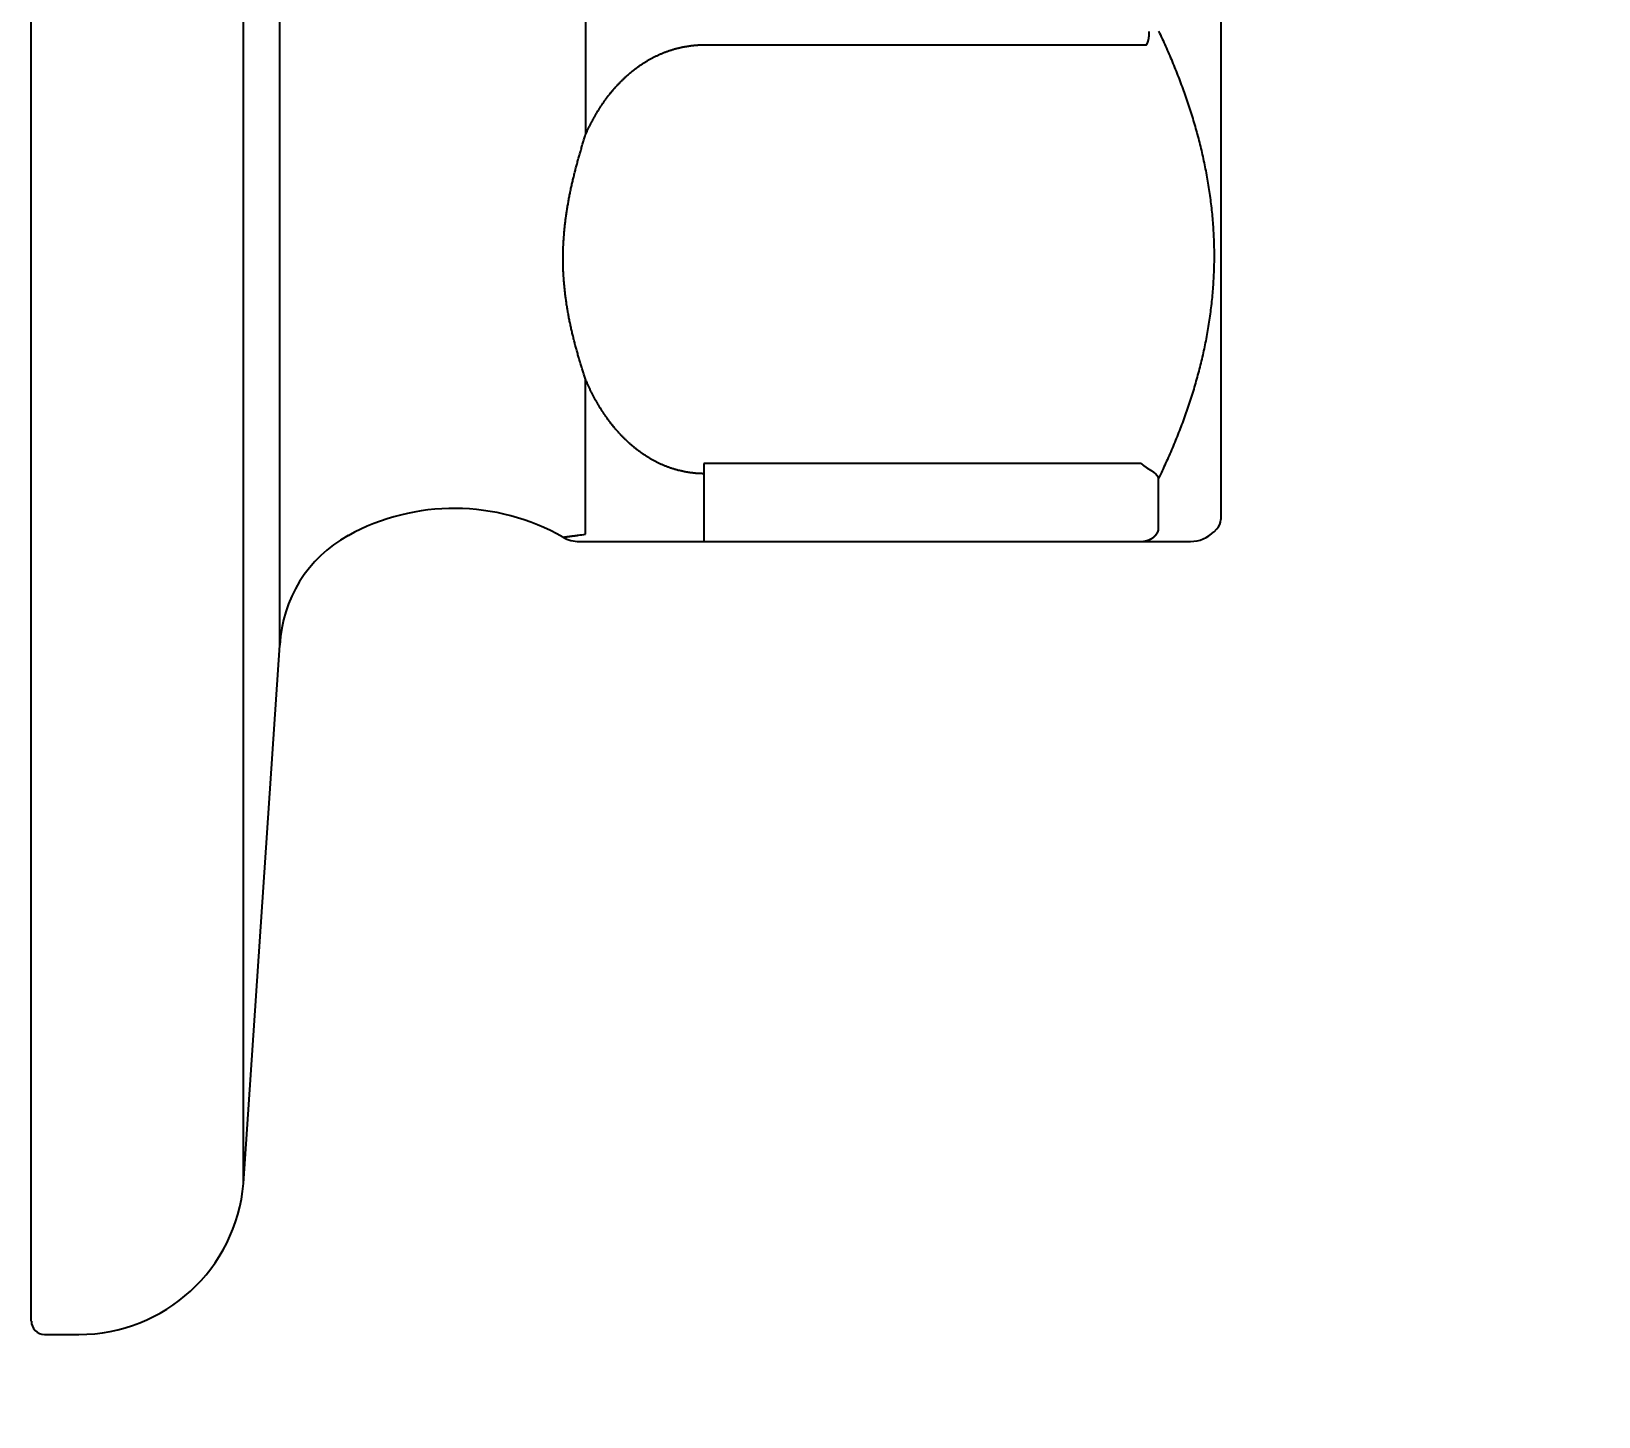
# Model space of a CAD drawing. Header units: millimetres. Extents: x 0 to 3800, y -67 to 2530.
# Drawn here: x 2346.07 to 2370.41, y 1540.62 to 1562.14 of the extents above; entities that cross this region are included whole.
import ezdxf

# ---------------------------------------------------------------- set-up
doc = ezdxf.new("R2010")
doc.units = ezdxf.units.MM
doc.layers.add('내부선 및 부속', color=4, linetype='Continuous')
doc.layers.add('치수선', color=7, linetype='Continuous')
doc.styles.add('____', font='')
doc.styles.get('____').set_extended_font_data('굴림')
doc.dimstyles.new('MSADIM', dxfattribs={"dimtxt": 33, "dimasz": 17, "dimexe": 10, "dimexo": 7.5, "dimgap": 10, "dimtad": 0, "dimtih": 1, "dimtoh": 1, "dimdec": 0, "dimzin": 1, "dimdsep": 46, "dimtxsty": '____', "dimcen": 11.25, "dimadec": 0, "dimazin": 0, "dimtfac": 1, "dimtdec": 0, "dimtix": 1, "dimtmove": 0, "dimatfit": 3, "dimfxl": 1, "dimtolj": 1, "dimtzin": 1, "dimarcsym": 0})

# ---------------------------------------------------------------- blocks, each defined once
blk = doc.blocks.new('*D49')
at = {"layer": '치수선', "color": 0, "linetype": 'Continuous', "lineweight": -2, "transparency": 16777216}
for p, q in [((2462.455, 1587.439), (2462.455, 1407.939)), ((2322.455, 1510.342), (2322.455, 1407.939)), ((2339.455, 1417.939), (2356.523, 1417.939)), ((2445.455, 1417.939), (2428.387, 1417.939))]:
    blk.add_line(p, q, dxfattribs=at)
at = {"layer": '치수선', "color": 0, "linetype": 'Continuous', "transparency": 16777216}
for points in [[(2339.455, 1420.773), (2339.455, 1415.106), (2322.455, 1417.939)], [(2445.455, 1420.773), (2445.455, 1415.106), (2462.455, 1417.939)]]:
    blk.add_solid(points, dxfattribs=at)
at = {"layer": '치수선', "color": 0, "linetype": 'Continuous', "transparency": 16777216, "insert": (2392.455, 1417.939), "char_height": 25, "attachment_point": 5, "style": '____'}
blk.add_mtext('\\A1;140', dxfattribs=at)
blk = doc.blocks.new('*D52')
at = {"layer": '치수선', "color": 0, "linetype": 'Continuous', "lineweight": -2, "transparency": 16777216}
for p, q in [((2932.455, 1675.439), (2932.455, 1337.939)), ((2232.455, 1355.314), (2232.455, 1337.939)), ((2249.455, 1347.939), (2545.324, 1347.939)), ((2915.455, 1347.939), (2619.585, 1347.939))]:
    blk.add_line(p, q, dxfattribs=at)
at = {"layer": '치수선', "color": 0, "linetype": 'Continuous', "transparency": 16777216}
for points in [[(2249.455, 1350.773), (2249.455, 1345.106), (2232.455, 1347.939)], [(2915.455, 1350.773), (2915.455, 1345.106), (2932.455, 1347.939)]]:
    blk.add_solid(points, dxfattribs=at)
at = {"layer": '치수선', "color": 0, "linetype": 'Continuous', "transparency": 16777216, "insert": (2582.455, 1347.939), "char_height": 25, "attachment_point": 5, "style": '____'}
blk.add_mtext('\\A1;700', dxfattribs=at)

msp = doc.modelspace()

# ---------------------------------------------------------------- linework, layer by layer
at = {"layer": '내부선 및 부속', "linetype": 'Continuous'}
for p, q in [((2346.065, 1542.102), (2346.065, 1583.776)), ((2346.065, 1542.362), (2346.065, 1583.715)), ((2349.361, 1544.239), (2349.361, 1581.639)), ((2349.924, 1552.604), (2349.924, 1573.274)), ((2349.924, 1552.604), (2349.924, 1573.274)), ((2364.543, 1571.323), (2364.543, 1554.555)), ((2354.674, 1565.344), (2354.674, 1560.534)), ((2356.512, 1561.929), (2363.388, 1561.929)), ((2354.674, 1554.328), (2354.674, 1556.733)), ((2363.304, 1555.425), (2356.512, 1555.425)), ((2356.512, 1555.425), (2356.512, 1554.214)), ((2363.577, 1554.399), (2363.577, 1555.196)), ((2364.437, 1554.364), (2364.483, 1554.41)), ((2354.578, 1554.214), (2364.074, 1554.214)), ((2349.361, 1544.239), (2349.924, 1552.604)), ((2346.271, 1541.895), (2346.804, 1541.895))]:
    msp.add_line(p, q, dxfattribs=at)
at = {"layer": '내부선 및 부속', "linetype": 'Continuous', "flags": 128}
for points in [[(2363.388, 1561.929), (2363.389, 1561.93), (2363.39, 1561.932), (2363.39, 1561.933), (2363.391, 1561.934), (2363.392, 1561.935), (2363.392, 1561.936), (2363.393, 1561.937), (2363.393, 1561.939), (2363.394, 1561.94), (2363.395, 1561.941), (2363.395, 1561.942), (2363.396, 1561.943), (2363.397, 1561.945), (2363.397, 1561.946), (2363.398, 1561.947), (2363.398, 1561.948), (2363.399, 1561.949), (2363.399, 1561.951), (2363.4, 1561.952), (2363.401, 1561.953), (2363.401, 1561.954), (2363.402, 1561.956), (2363.402, 1561.957), (2363.403, 1561.958), (2363.403, 1561.959), (2363.404, 1561.96), (2363.404, 1561.962), (2363.405, 1561.963), (2363.405, 1561.964), (2363.406, 1561.965), (2363.406, 1561.967), (2363.407, 1561.968), (2363.407, 1561.969), (2363.408, 1561.971), (2363.408, 1561.972), (2363.408, 1561.973), (2363.409, 1561.974), (2363.409, 1561.976), (2363.41, 1561.977), (2363.41, 1561.978), (2363.411, 1561.979), (2363.411, 1561.981), (2363.412, 1561.982), (2363.412, 1561.983), (2363.412, 1561.985), (2363.413, 1561.986), (2363.413, 1561.987), (2363.414, 1561.988), (2363.414, 1561.99), (2363.414, 1561.991), (2363.415, 1561.992), (2363.415, 1561.994), (2363.415, 1561.995), (2363.416, 1561.996), (2363.416, 1561.997), (2363.416, 1561.999), (2363.417, 1562), (2363.417, 1562.001), (2363.417, 1562.003), (2363.418, 1562.004), (2363.418, 1562.005), (2363.418, 1562.007), (2363.419, 1562.008), (2363.419, 1562.009), (2363.419, 1562.01), (2363.42, 1562.012), (2363.42, 1562.013), (2363.42, 1562.014), (2363.421, 1562.016), (2363.421, 1562.017), (2363.421, 1562.018), (2363.421, 1562.02), (2363.422, 1562.021), (2363.422, 1562.022), (2363.422, 1562.024), (2363.423, 1562.025), (2363.423, 1562.026), (2363.423, 1562.028), (2363.423, 1562.029), (2363.424, 1562.03), (2363.424, 1562.032), (2363.424, 1562.033), (2363.424, 1562.034), (2363.424, 1562.036), (2363.425, 1562.037), (2363.425, 1562.038), (2363.425, 1562.04), (2363.425, 1562.041), (2363.426, 1562.042), (2363.426, 1562.044), (2363.426, 1562.045), (2363.426, 1562.046), (2363.426, 1562.048), (2363.427, 1562.049), (2363.427, 1562.05), (2363.427, 1562.052), (2363.427, 1562.053), (2363.427, 1562.054), (2363.427, 1562.056), (2363.428, 1562.057), (2363.428, 1562.057), (2363.428, 1562.058), (2363.428, 1562.06), (2363.428, 1562.061), (2363.428, 1562.062), (2363.428, 1562.064), (2363.428, 1562.065), (2363.429, 1562.066), (2363.429, 1562.068), (2363.429, 1562.069), (2363.429, 1562.07), (2363.429, 1562.072), (2363.429, 1562.073), (2363.429, 1562.074), (2363.43, 1562.076), (2363.43, 1562.077), (2363.43, 1562.078), (2363.43, 1562.08), (2363.43, 1562.081), (2363.43, 1562.082), (2363.43, 1562.084), (2363.43, 1562.085), (2363.43, 1562.086), (2363.43, 1562.088), (2363.431, 1562.089), (2363.431, 1562.09), (2363.431, 1562.092), (2363.431, 1562.093), (2363.431, 1562.095), (2363.431, 1562.096), (2363.431, 1562.097), (2363.431, 1562.099), (2363.431, 1562.1), (2363.431, 1562.101), (2363.431, 1562.103), (2363.431, 1562.104), (2363.431, 1562.105), (2363.431, 1562.107), (2363.431, 1562.108), (2363.432, 1562.109), (2363.432, 1562.111), (2363.432, 1562.112), (2363.432, 1562.113), (2363.432, 1562.115), (2363.432, 1562.116), (2363.432, 1562.117), (2363.432, 1562.119), (2363.432, 1562.12), (2363.432, 1562.121), (2363.432, 1562.123), (2363.432, 1562.124), (2363.432, 1562.126), (2363.432, 1562.127), (2363.432, 1562.128), (2363.432, 1562.13), (2363.432, 1562.131), (2363.432, 1562.132), (2363.432, 1562.134), (2363.432, 1562.135), (2363.432, 1562.136), (2363.432, 1562.136)], [(2363.577, 1562.142), (2363.591, 1562.112), (2363.605, 1562.083), (2363.618, 1562.054), (2363.632, 1562.025), (2363.645, 1561.995), (2363.658, 1561.966), (2363.672, 1561.936), (2363.685, 1561.907), (2363.698, 1561.877), (2363.711, 1561.848), (2363.724, 1561.818), (2363.737, 1561.788), (2363.749, 1561.759), (2363.762, 1561.729), (2363.775, 1561.699), (2363.787, 1561.669), (2363.799, 1561.639), (2363.812, 1561.609), (2363.824, 1561.579), (2363.836, 1561.549), (2363.848, 1561.519), (2363.86, 1561.489), (2363.872, 1561.459), (2363.883, 1561.429), (2363.895, 1561.399), (2363.907, 1561.369), (2363.918, 1561.338), (2363.929, 1561.308), (2363.941, 1561.278), (2363.952, 1561.247), (2363.963, 1561.217), (2363.974, 1561.187), (2363.984, 1561.156), (2363.995, 1561.126), (2364.006, 1561.095), (2364.016, 1561.064), (2364.027, 1561.034), (2364.037, 1561.003), (2364.047, 1560.972), (2364.057, 1560.942), (2364.067, 1560.911), (2364.077, 1560.88), (2364.087, 1560.849), (2364.096, 1560.818), (2364.106, 1560.787), (2364.115, 1560.756), (2364.124, 1560.725), (2364.133, 1560.694), (2364.142, 1560.663), (2364.151, 1560.632), (2364.16, 1560.601), (2364.169, 1560.57), (2364.177, 1560.539), (2364.186, 1560.507), (2364.194, 1560.476), (2364.202, 1560.445), (2364.21, 1560.413), (2364.218, 1560.382), (2364.226, 1560.35), (2364.233, 1560.319), (2364.241, 1560.287), (2364.248, 1560.256), (2364.255, 1560.224), (2364.263, 1560.193), (2364.27, 1560.161), (2364.276, 1560.129), (2364.283, 1560.098), (2364.29, 1560.066), (2364.296, 1560.034), (2364.302, 1560.003), (2364.309, 1559.971), (2364.315, 1559.939), (2364.321, 1559.907), (2364.326, 1559.875), (2364.332, 1559.843), (2364.337, 1559.811), (2364.343, 1559.779), (2364.348, 1559.747), (2364.353, 1559.715), (2364.358, 1559.683), (2364.363, 1559.651), (2364.367, 1559.619), (2364.372, 1559.587), (2364.376, 1559.555), (2364.38, 1559.523), (2364.384, 1559.491), (2364.388, 1559.459), (2364.392, 1559.427), (2364.396, 1559.394), (2364.399, 1559.362), (2364.403, 1559.33), (2364.406, 1559.298), (2364.409, 1559.266), (2364.412, 1559.233), (2364.414, 1559.201), (2364.417, 1559.169), (2364.419, 1559.137), (2364.422, 1559.104), (2364.424, 1559.072), (2364.426, 1559.04), (2364.426, 1559.04), (2364.428, 1559.007), (2364.429, 1558.975), (2364.431, 1558.943), (2364.432, 1558.91), (2364.433, 1558.878), (2364.434, 1558.846), (2364.435, 1558.813), (2364.436, 1558.781), (2364.437, 1558.749), (2364.437, 1558.716), (2364.437, 1558.684), (2364.437, 1558.652), (2364.437, 1558.619), (2364.437, 1558.587), (2364.437, 1558.555), (2364.436, 1558.522), (2364.435, 1558.49), (2364.434, 1558.458), (2364.433, 1558.425), (2364.432, 1558.393), (2364.431, 1558.361), (2364.429, 1558.328), (2364.428, 1558.296), (2364.426, 1558.264), (2364.424, 1558.231), (2364.422, 1558.199), (2364.419, 1558.167), (2364.417, 1558.134), (2364.414, 1558.102), (2364.412, 1558.07), (2364.409, 1558.038), (2364.406, 1558.005), (2364.402, 1557.973), (2364.399, 1557.941), (2364.396, 1557.909), (2364.392, 1557.877), (2364.388, 1557.844), (2364.384, 1557.812), (2364.38, 1557.78), (2364.376, 1557.748), (2364.371, 1557.716), (2364.367, 1557.684), (2364.362, 1557.652), (2364.357, 1557.62), (2364.352, 1557.588), (2364.347, 1557.556), (2364.342, 1557.524), (2364.337, 1557.492), (2364.331, 1557.46), (2364.325, 1557.428), (2364.32, 1557.396), (2364.314, 1557.364), (2364.308, 1557.333), (2364.301, 1557.301), (2364.295, 1557.269), (2364.288, 1557.237), (2364.282, 1557.206), (2364.275, 1557.174), (2364.268, 1557.142), (2364.261, 1557.111), (2364.254, 1557.079), (2364.246, 1557.048), (2364.239, 1557.016), (2364.231, 1556.985), (2364.224, 1556.953), (2364.216, 1556.922), (2364.208, 1556.89), (2364.2, 1556.859), (2364.191, 1556.828), (2364.183, 1556.796), (2364.174, 1556.765), (2364.166, 1556.734), (2364.157, 1556.703), (2364.148, 1556.672), (2364.139, 1556.641), (2364.13, 1556.61), (2364.121, 1556.579), (2364.111, 1556.548), (2364.102, 1556.517), (2364.092, 1556.486), (2364.082, 1556.455), (2364.072, 1556.424), (2364.062, 1556.393), (2364.052, 1556.363), (2364.042, 1556.332), (2364.032, 1556.301), (2364.021, 1556.271), (2364.011, 1556.24), (2364, 1556.21), (2363.989, 1556.179), (2363.978, 1556.149), (2363.967, 1556.118), (2363.956, 1556.088), (2363.945, 1556.058), (2363.934, 1556.027), (2363.922, 1555.997), (2363.911, 1555.967), (2363.899, 1555.937), (2363.887, 1555.906), (2363.875, 1555.876), (2363.875, 1555.876), (2363.864, 1555.846), (2363.851, 1555.816), (2363.839, 1555.786), (2363.827, 1555.756), (2363.815, 1555.726), (2363.802, 1555.697), (2363.79, 1555.667), (2363.777, 1555.637), (2363.764, 1555.607), (2363.752, 1555.578), (2363.739, 1555.548), (2363.726, 1555.518), (2363.713, 1555.489), (2363.699, 1555.459), (2363.686, 1555.43), (2363.673, 1555.4), (2363.659, 1555.371), (2363.646, 1555.342), (2363.632, 1555.312), (2363.619, 1555.283), (2363.605, 1555.254), (2363.591, 1555.225), (2363.577, 1555.195), (2363.577, 1555.195)], [(2354.674, 1560.534), (2354.679, 1560.544), (2354.683, 1560.554), (2354.688, 1560.564), (2354.692, 1560.574), (2354.697, 1560.584), (2354.702, 1560.594), (2354.706, 1560.604), (2354.711, 1560.613), (2354.716, 1560.623), (2354.72, 1560.633), (2354.725, 1560.643), (2354.73, 1560.653), (2354.735, 1560.663), (2354.74, 1560.672), (2354.745, 1560.682), (2354.75, 1560.692), (2354.754, 1560.702), (2354.759, 1560.711), (2354.765, 1560.721), (2354.77, 1560.731), (2354.775, 1560.74), (2354.78, 1560.75), (2354.785, 1560.76), (2354.79, 1560.769), (2354.796, 1560.779), (2354.801, 1560.788), (2354.806, 1560.798), (2354.811, 1560.808), (2354.817, 1560.817), (2354.822, 1560.827), (2354.828, 1560.836), (2354.833, 1560.846), (2354.839, 1560.855), (2354.844, 1560.864), (2354.85, 1560.874), (2354.856, 1560.883), (2354.861, 1560.892), (2354.867, 1560.902), (2354.873, 1560.911), (2354.879, 1560.92), (2354.884, 1560.93), (2354.89, 1560.939), (2354.896, 1560.948), (2354.902, 1560.957), (2354.908, 1560.967), (2354.914, 1560.976), (2354.92, 1560.985), (2354.926, 1560.994), (2354.932, 1561.003), (2354.938, 1561.012), (2354.945, 1561.021), (2354.951, 1561.03), (2354.957, 1561.039), (2354.963, 1561.048), (2354.97, 1561.057), (2354.976, 1561.066), (2354.982, 1561.075), (2354.989, 1561.084), (2354.995, 1561.092), (2355.002, 1561.101), (2355.008, 1561.11), (2355.015, 1561.119), (2355.022, 1561.127), (2355.028, 1561.136), (2355.035, 1561.145), (2355.042, 1561.153), (2355.049, 1561.162), (2355.055, 1561.171), (2355.062, 1561.179), (2355.069, 1561.188), (2355.076, 1561.196), (2355.083, 1561.205), (2355.09, 1561.213), (2355.097, 1561.221), (2355.104, 1561.23), (2355.111, 1561.238), (2355.118, 1561.246), (2355.126, 1561.255), (2355.133, 1561.263), (2355.14, 1561.271), (2355.147, 1561.279), (2355.155, 1561.287), (2355.162, 1561.295), (2355.17, 1561.303), (2355.177, 1561.311), (2355.185, 1561.319), (2355.192, 1561.327), (2355.2, 1561.335), (2355.207, 1561.343), (2355.215, 1561.351), (2355.223, 1561.359), (2355.23, 1561.366), (2355.238, 1561.374), (2355.246, 1561.382), (2355.254, 1561.389), (2355.262, 1561.397), (2355.269, 1561.405), (2355.277, 1561.412), (2355.285, 1561.42), (2355.293, 1561.427), (2355.293, 1561.427), (2355.302, 1561.435), (2355.31, 1561.442), (2355.318, 1561.449), (2355.326, 1561.457), (2355.334, 1561.464), (2355.342, 1561.471), (2355.351, 1561.478), (2355.359, 1561.485), (2355.367, 1561.492), (2355.376, 1561.499), (2355.384, 1561.506), (2355.393, 1561.513), (2355.401, 1561.52), (2355.41, 1561.527), (2355.418, 1561.534), (2355.427, 1561.541), (2355.436, 1561.547), (2355.444, 1561.554), (2355.453, 1561.561), (2355.462, 1561.567), (2355.471, 1561.574), (2355.479, 1561.58), (2355.488, 1561.587), (2355.497, 1561.593), (2355.506, 1561.599), (2355.515, 1561.606), (2355.524, 1561.612), (2355.533, 1561.618), (2355.542, 1561.624), (2355.551, 1561.63), (2355.561, 1561.636), (2355.57, 1561.642), (2355.579, 1561.648), (2355.588, 1561.654), (2355.598, 1561.66), (2355.607, 1561.666), (2355.616, 1561.672), (2355.626, 1561.677), (2355.635, 1561.683), (2355.644, 1561.689), (2355.654, 1561.694), (2355.663, 1561.699), (2355.673, 1561.705), (2355.683, 1561.71), (2355.692, 1561.715), (2355.702, 1561.721), (2355.712, 1561.726), (2355.721, 1561.731), (2355.731, 1561.736), (2355.741, 1561.741), (2355.751, 1561.746), (2355.76, 1561.751), (2355.77, 1561.756), (2355.78, 1561.76), (2355.79, 1561.765), (2355.8, 1561.77), (2355.81, 1561.774), (2355.82, 1561.779), (2355.83, 1561.783), (2355.84, 1561.788), (2355.85, 1561.792), (2355.86, 1561.796), (2355.87, 1561.801), (2355.881, 1561.805), (2355.891, 1561.809), (2355.901, 1561.813), (2355.911, 1561.817), (2355.922, 1561.821), (2355.932, 1561.824), (2355.942, 1561.828), (2355.953, 1561.832), (2355.963, 1561.835), (2355.973, 1561.839), (2355.984, 1561.843), (2355.994, 1561.846), (2356.005, 1561.849), (2356.015, 1561.853), (2356.026, 1561.856), (2356.036, 1561.859), (2356.047, 1561.862), (2356.058, 1561.865), (2356.068, 1561.868), (2356.079, 1561.871), (2356.089, 1561.874), (2356.1, 1561.877), (2356.111, 1561.879), (2356.121, 1561.882), (2356.132, 1561.884), (2356.143, 1561.887), (2356.154, 1561.889), (2356.164, 1561.892), (2356.175, 1561.894), (2356.186, 1561.896), (2356.197, 1561.898), (2356.208, 1561.9), (2356.218, 1561.902), (2356.229, 1561.904), (2356.24, 1561.906), (2356.251, 1561.908), (2356.262, 1561.91), (2356.262, 1561.91), (2356.273, 1561.911), (2356.283, 1561.913), (2356.294, 1561.914), (2356.305, 1561.916), (2356.316, 1561.917), (2356.327, 1561.918), (2356.338, 1561.92), (2356.349, 1561.921), (2356.36, 1561.922), (2356.371, 1561.923), (2356.382, 1561.924), (2356.393, 1561.925), (2356.403, 1561.925), (2356.414, 1561.926), (2356.425, 1561.927), (2356.436, 1561.927), (2356.447, 1561.928), (2356.458, 1561.928), (2356.469, 1561.929), (2356.48, 1561.929), (2356.491, 1561.929), (2356.502, 1561.929), (2356.513, 1561.929), (2356.513, 1561.929)], [(2354.674, 1556.733), (2354.669, 1556.749), (2354.664, 1556.766), (2354.658, 1556.782), (2354.653, 1556.799), (2354.648, 1556.815), (2354.642, 1556.832), (2354.637, 1556.848), (2354.632, 1556.865), (2354.626, 1556.882), (2354.621, 1556.898), (2354.616, 1556.915), (2354.611, 1556.931), (2354.606, 1556.948), (2354.601, 1556.965), (2354.596, 1556.981), (2354.591, 1556.998), (2354.586, 1557.015), (2354.581, 1557.031), (2354.576, 1557.048), (2354.571, 1557.065), (2354.566, 1557.081), (2354.561, 1557.098), (2354.556, 1557.115), (2354.552, 1557.132), (2354.547, 1557.148), (2354.542, 1557.165), (2354.538, 1557.182), (2354.533, 1557.199), (2354.528, 1557.215), (2354.524, 1557.232), (2354.519, 1557.249), (2354.515, 1557.266), (2354.51, 1557.283), (2354.506, 1557.299), (2354.502, 1557.316), (2354.497, 1557.333), (2354.493, 1557.35), (2354.489, 1557.367), (2354.485, 1557.384), (2354.48, 1557.401), (2354.476, 1557.418), (2354.472, 1557.435), (2354.468, 1557.451), (2354.464, 1557.468), (2354.46, 1557.485), (2354.457, 1557.502), (2354.453, 1557.519), (2354.449, 1557.536), (2354.445, 1557.553), (2354.442, 1557.57), (2354.438, 1557.587), (2354.434, 1557.604), (2354.431, 1557.621), (2354.427, 1557.638), (2354.424, 1557.655), (2354.42, 1557.673), (2354.417, 1557.69), (2354.414, 1557.707), (2354.411, 1557.724), (2354.408, 1557.741), (2354.404, 1557.758), (2354.401, 1557.775), (2354.398, 1557.792), (2354.395, 1557.81), (2354.392, 1557.827), (2354.39, 1557.844), (2354.387, 1557.861), (2354.384, 1557.878), (2354.381, 1557.896), (2354.379, 1557.913), (2354.376, 1557.93), (2354.374, 1557.947), (2354.371, 1557.965), (2354.369, 1557.982), (2354.367, 1557.999), (2354.364, 1558.016), (2354.362, 1558.034), (2354.36, 1558.051), (2354.358, 1558.068), (2354.356, 1558.086), (2354.354, 1558.103), (2354.352, 1558.12), (2354.35, 1558.137), (2354.348, 1558.155), (2354.347, 1558.172), (2354.345, 1558.189), (2354.344, 1558.207), (2354.342, 1558.224), (2354.341, 1558.242), (2354.339, 1558.259), (2354.338, 1558.276), (2354.337, 1558.294), (2354.335, 1558.311), (2354.334, 1558.328), (2354.333, 1558.346), (2354.332, 1558.363), (2354.331, 1558.38), (2354.33, 1558.398), (2354.329, 1558.415), (2354.329, 1558.433), (2354.329, 1558.433), (2354.328, 1558.45), (2354.327, 1558.467), (2354.327, 1558.485), (2354.326, 1558.502), (2354.326, 1558.52), (2354.326, 1558.537), (2354.325, 1558.554), (2354.325, 1558.572), (2354.325, 1558.589), (2354.325, 1558.607), (2354.325, 1558.624), (2354.325, 1558.641), (2354.325, 1558.659), (2354.326, 1558.676), (2354.326, 1558.694), (2354.326, 1558.711), (2354.327, 1558.728), (2354.327, 1558.746), (2354.328, 1558.763), (2354.328, 1558.781), (2354.329, 1558.798), (2354.33, 1558.815), (2354.331, 1558.833), (2354.332, 1558.85), (2354.333, 1558.868), (2354.334, 1558.885), (2354.335, 1558.902), (2354.336, 1558.92), (2354.337, 1558.937), (2354.338, 1558.954), (2354.34, 1558.972), (2354.341, 1558.989), (2354.343, 1559.006), (2354.344, 1559.024), (2354.346, 1559.041), (2354.347, 1559.058), (2354.349, 1559.076), (2354.351, 1559.093), (2354.353, 1559.11), (2354.355, 1559.128), (2354.357, 1559.145), (2354.359, 1559.162), (2354.361, 1559.18), (2354.363, 1559.197), (2354.365, 1559.214), (2354.367, 1559.231), (2354.37, 1559.249), (2354.372, 1559.266), (2354.374, 1559.283), (2354.377, 1559.3), (2354.379, 1559.318), (2354.382, 1559.335), (2354.385, 1559.352), (2354.387, 1559.369), (2354.39, 1559.387), (2354.393, 1559.404), (2354.396, 1559.421), (2354.399, 1559.438), (2354.402, 1559.455), (2354.405, 1559.472), (2354.408, 1559.49), (2354.411, 1559.507), (2354.414, 1559.524), (2354.417, 1559.541), (2354.42, 1559.558), (2354.424, 1559.575), (2354.427, 1559.592), (2354.43, 1559.609), (2354.434, 1559.626), (2354.437, 1559.643), (2354.441, 1559.661), (2354.444, 1559.678), (2354.448, 1559.695), (2354.452, 1559.712), (2354.455, 1559.729), (2354.459, 1559.746), (2354.463, 1559.763), (2354.467, 1559.78), (2354.471, 1559.797), (2354.475, 1559.813), (2354.478, 1559.83), (2354.482, 1559.847), (2354.487, 1559.864), (2354.491, 1559.881), (2354.495, 1559.898), (2354.499, 1559.915), (2354.503, 1559.932), (2354.507, 1559.949), (2354.512, 1559.966), (2354.516, 1559.982), (2354.52, 1559.999), (2354.525, 1560.016), (2354.529, 1560.033), (2354.533, 1560.05), (2354.538, 1560.067), (2354.542, 1560.083), (2354.547, 1560.1), (2354.551, 1560.117), (2354.556, 1560.134), (2354.561, 1560.15), (2354.561, 1560.15), (2354.565, 1560.167), (2354.57, 1560.184), (2354.575, 1560.201), (2354.579, 1560.217), (2354.584, 1560.234), (2354.589, 1560.251), (2354.594, 1560.268), (2354.599, 1560.284), (2354.604, 1560.301), (2354.609, 1560.318), (2354.613, 1560.334), (2354.618, 1560.351), (2354.623, 1560.368), (2354.628, 1560.384), (2354.633, 1560.401), (2354.638, 1560.418), (2354.644, 1560.434), (2354.649, 1560.451), (2354.654, 1560.468), (2354.659, 1560.484), (2354.664, 1560.501), (2354.669, 1560.517), (2354.674, 1560.534), (2354.674, 1560.534)], [(2356.513, 1555.267), (2356.502, 1555.267), (2356.491, 1555.267), (2356.479, 1555.268), (2356.468, 1555.268), (2356.457, 1555.268), (2356.446, 1555.269), (2356.435, 1555.269), (2356.424, 1555.27), (2356.412, 1555.271), (2356.401, 1555.271), (2356.39, 1555.272), (2356.379, 1555.273), (2356.368, 1555.274), (2356.357, 1555.275), (2356.346, 1555.276), (2356.335, 1555.278), (2356.323, 1555.279), (2356.312, 1555.28), (2356.301, 1555.282), (2356.29, 1555.284), (2356.279, 1555.285), (2356.268, 1555.287), (2356.257, 1555.289), (2356.246, 1555.291), (2356.235, 1555.293), (2356.224, 1555.295), (2356.213, 1555.297), (2356.202, 1555.299), (2356.191, 1555.301), (2356.18, 1555.304), (2356.169, 1555.306), (2356.158, 1555.309), (2356.147, 1555.311), (2356.136, 1555.314), (2356.125, 1555.316), (2356.114, 1555.319), (2356.103, 1555.322), (2356.092, 1555.325), (2356.082, 1555.328), (2356.071, 1555.331), (2356.06, 1555.334), (2356.049, 1555.338), (2356.039, 1555.341), (2356.028, 1555.344), (2356.017, 1555.348), (2356.006, 1555.351), (2355.996, 1555.355), (2355.985, 1555.358), (2355.975, 1555.362), (2355.964, 1555.366), (2355.954, 1555.37), (2355.943, 1555.374), (2355.933, 1555.378), (2355.922, 1555.382), (2355.912, 1555.386), (2355.901, 1555.39), (2355.891, 1555.395), (2355.881, 1555.399), (2355.87, 1555.403), (2355.86, 1555.408), (2355.85, 1555.412), (2355.84, 1555.417), (2355.829, 1555.422), (2355.819, 1555.426), (2355.809, 1555.431), (2355.799, 1555.436), (2355.789, 1555.441), (2355.779, 1555.446), (2355.769, 1555.451), (2355.759, 1555.456), (2355.749, 1555.462), (2355.739, 1555.467), (2355.729, 1555.472), (2355.72, 1555.478), (2355.71, 1555.483), (2355.7, 1555.489), (2355.69, 1555.494), (2355.681, 1555.5), (2355.671, 1555.505), (2355.662, 1555.511), (2355.652, 1555.517), (2355.642, 1555.523), (2355.633, 1555.529), (2355.624, 1555.535), (2355.614, 1555.541), (2355.605, 1555.547), (2355.595, 1555.553), (2355.586, 1555.559), (2355.577, 1555.565), (2355.568, 1555.572), (2355.558, 1555.578), (2355.549, 1555.584), (2355.54, 1555.591), (2355.531, 1555.597), (2355.522, 1555.604), (2355.513, 1555.611), (2355.504, 1555.617), (2355.495, 1555.624), (2355.486, 1555.631), (2355.477, 1555.638), (2355.477, 1555.638), (2355.468, 1555.644), (2355.46, 1555.651), (2355.451, 1555.658), (2355.442, 1555.665), (2355.433, 1555.672), (2355.425, 1555.679), (2355.416, 1555.687), (2355.408, 1555.694), (2355.399, 1555.701), (2355.391, 1555.708), (2355.382, 1555.716), (2355.374, 1555.723), (2355.365, 1555.73), (2355.357, 1555.738), (2355.349, 1555.745), (2355.341, 1555.753), (2355.332, 1555.76), (2355.324, 1555.768), (2355.316, 1555.776), (2355.308, 1555.783), (2355.3, 1555.791), (2355.292, 1555.799), (2355.284, 1555.807), (2355.276, 1555.815), (2355.268, 1555.822), (2355.26, 1555.83), (2355.252, 1555.838), (2355.245, 1555.846), (2355.237, 1555.854), (2355.229, 1555.862), (2355.221, 1555.871), (2355.214, 1555.879), (2355.206, 1555.887), (2355.199, 1555.895), (2355.191, 1555.903), (2355.184, 1555.912), (2355.176, 1555.92), (2355.169, 1555.928), (2355.162, 1555.937), (2355.154, 1555.945), (2355.147, 1555.954), (2355.14, 1555.962), (2355.133, 1555.971), (2355.125, 1555.979), (2355.118, 1555.988), (2355.111, 1555.996), (2355.104, 1556.005), (2355.097, 1556.014), (2355.09, 1556.022), (2355.083, 1556.031), (2355.076, 1556.04), (2355.069, 1556.049), (2355.063, 1556.058), (2355.056, 1556.067), (2355.049, 1556.075), (2355.042, 1556.084), (2355.036, 1556.093), (2355.029, 1556.102), (2355.022, 1556.111), (2355.016, 1556.12), (2355.009, 1556.129), (2355.003, 1556.138), (2354.996, 1556.148), (2354.99, 1556.157), (2354.984, 1556.166), (2354.977, 1556.175), (2354.971, 1556.184), (2354.965, 1556.194), (2354.959, 1556.203), (2354.952, 1556.212), (2354.946, 1556.221), (2354.94, 1556.231), (2354.934, 1556.24), (2354.928, 1556.249), (2354.922, 1556.259), (2354.916, 1556.268), (2354.91, 1556.278), (2354.904, 1556.287), (2354.898, 1556.297), (2354.892, 1556.306), (2354.887, 1556.316), (2354.881, 1556.325), (2354.875, 1556.335), (2354.87, 1556.344), (2354.864, 1556.354), (2354.858, 1556.364), (2354.853, 1556.373), (2354.847, 1556.383), (2354.842, 1556.393), (2354.836, 1556.403), (2354.831, 1556.412), (2354.825, 1556.422), (2354.82, 1556.432), (2354.815, 1556.442), (2354.809, 1556.451), (2354.804, 1556.461), (2354.799, 1556.471), (2354.794, 1556.481), (2354.788, 1556.491), (2354.783, 1556.501), (2354.783, 1556.501), (2354.778, 1556.511), (2354.773, 1556.521), (2354.768, 1556.531), (2354.763, 1556.54), (2354.758, 1556.55), (2354.753, 1556.56), (2354.748, 1556.57), (2354.744, 1556.581), (2354.739, 1556.591), (2354.734, 1556.601), (2354.729, 1556.611), (2354.724, 1556.621), (2354.72, 1556.631), (2354.715, 1556.641), (2354.71, 1556.651), (2354.706, 1556.661), (2354.701, 1556.671), (2354.697, 1556.682), (2354.692, 1556.692), (2354.688, 1556.702), (2354.683, 1556.712), (2354.679, 1556.722), (2354.674, 1556.733), (2354.674, 1556.733)], [(2363.465, 1555.312), (2363.464, 1555.312), (2363.463, 1555.313), (2363.462, 1555.314), (2363.461, 1555.314), (2363.46, 1555.315), (2363.459, 1555.315), (2363.458, 1555.316), (2363.456, 1555.317), (2363.455, 1555.317), (2363.454, 1555.318), (2363.453, 1555.318), (2363.452, 1555.319), (2363.451, 1555.32), (2363.45, 1555.32), (2363.449, 1555.321), (2363.448, 1555.322), (2363.447, 1555.322), (2363.446, 1555.323), (2363.445, 1555.324), (2363.444, 1555.324), (2363.443, 1555.325), (2363.442, 1555.325), (2363.441, 1555.326), (2363.439, 1555.327), (2363.438, 1555.327), (2363.437, 1555.328), (2363.436, 1555.329), (2363.435, 1555.329), (2363.434, 1555.33), (2363.433, 1555.331), (2363.432, 1555.331), (2363.431, 1555.332), (2363.43, 1555.333), (2363.429, 1555.333), (2363.428, 1555.334), (2363.427, 1555.335), (2363.426, 1555.335), (2363.425, 1555.336), (2363.424, 1555.337), (2363.423, 1555.337), (2363.422, 1555.338), (2363.421, 1555.339), (2363.42, 1555.339), (2363.419, 1555.34), (2363.417, 1555.341), (2363.416, 1555.341), (2363.415, 1555.342), (2363.414, 1555.343), (2363.413, 1555.343), (2363.412, 1555.344), (2363.411, 1555.345), (2363.41, 1555.345), (2363.409, 1555.346), (2363.408, 1555.347), (2363.407, 1555.347), (2363.406, 1555.348), (2363.405, 1555.349), (2363.404, 1555.35), (2363.403, 1555.35), (2363.402, 1555.351), (2363.401, 1555.352), (2363.4, 1555.352), (2363.399, 1555.353), (2363.398, 1555.354), (2363.397, 1555.354), (2363.396, 1555.355), (2363.395, 1555.356), (2363.394, 1555.357), (2363.393, 1555.357), (2363.392, 1555.358), (2363.391, 1555.359), (2363.39, 1555.359), (2363.389, 1555.36), (2363.388, 1555.361), (2363.387, 1555.362), (2363.386, 1555.362), (2363.385, 1555.363), (2363.384, 1555.364), (2363.383, 1555.364), (2363.382, 1555.365), (2363.381, 1555.366), (2363.38, 1555.367), (2363.379, 1555.367), (2363.378, 1555.368), (2363.377, 1555.369), (2363.376, 1555.369), (2363.375, 1555.37), (2363.374, 1555.371), (2363.373, 1555.372), (2363.372, 1555.372), (2363.371, 1555.373), (2363.37, 1555.374), (2363.369, 1555.375), (2363.368, 1555.375), (2363.367, 1555.376), (2363.366, 1555.377), (2363.365, 1555.378), (2363.364, 1555.378), (2363.363, 1555.379), (2363.362, 1555.38), (2363.362, 1555.38), (2363.361, 1555.38), (2363.36, 1555.381), (2363.359, 1555.382), (2363.358, 1555.383), (2363.357, 1555.383), (2363.356, 1555.384), (2363.355, 1555.385), (2363.354, 1555.386), (2363.353, 1555.386), (2363.352, 1555.387), (2363.351, 1555.388), (2363.35, 1555.389), (2363.349, 1555.389), (2363.348, 1555.39), (2363.347, 1555.391), (2363.346, 1555.392), (2363.345, 1555.392), (2363.344, 1555.393), (2363.343, 1555.394), (2363.342, 1555.395), (2363.341, 1555.396), (2363.34, 1555.396), (2363.339, 1555.397), (2363.338, 1555.398), (2363.337, 1555.399), (2363.336, 1555.399), (2363.335, 1555.4), (2363.334, 1555.401), (2363.333, 1555.402), (2363.332, 1555.402), (2363.331, 1555.403), (2363.33, 1555.404), (2363.329, 1555.405), (2363.328, 1555.406), (2363.327, 1555.406), (2363.326, 1555.407), (2363.325, 1555.408), (2363.324, 1555.409), (2363.324, 1555.409), (2363.323, 1555.41), (2363.322, 1555.411), (2363.321, 1555.412), (2363.32, 1555.413), (2363.319, 1555.413), (2363.318, 1555.414), (2363.317, 1555.415), (2363.316, 1555.416), (2363.315, 1555.416), (2363.314, 1555.417), (2363.313, 1555.418), (2363.312, 1555.419), (2363.311, 1555.42), (2363.31, 1555.42), (2363.309, 1555.421), (2363.308, 1555.422), (2363.307, 1555.423), (2363.306, 1555.424), (2363.305, 1555.424), (2363.304, 1555.425), (2363.304, 1555.425)], [(2363.577, 1555.196), (2363.577, 1555.197), (2363.576, 1555.198), (2363.576, 1555.199), (2363.576, 1555.2), (2363.575, 1555.2), (2363.575, 1555.201), (2363.574, 1555.202), (2363.574, 1555.203), (2363.573, 1555.204), (2363.573, 1555.205), (2363.573, 1555.206), (2363.572, 1555.207), (2363.572, 1555.208), (2363.571, 1555.209), (2363.571, 1555.21), (2363.57, 1555.211), (2363.57, 1555.212), (2363.569, 1555.212), (2363.569, 1555.213), (2363.568, 1555.214), (2363.568, 1555.215), (2363.567, 1555.216), (2363.567, 1555.217), (2363.566, 1555.218), (2363.566, 1555.219), (2363.565, 1555.22), (2363.565, 1555.22), (2363.564, 1555.221), (2363.564, 1555.222), (2363.563, 1555.223), (2363.562, 1555.224), (2363.562, 1555.225), (2363.561, 1555.226), (2363.561, 1555.227), (2363.56, 1555.227), (2363.56, 1555.228), (2363.559, 1555.229), (2363.559, 1555.23), (2363.558, 1555.231), (2363.557, 1555.232), (2363.557, 1555.233), (2363.556, 1555.233), (2363.556, 1555.234), (2363.555, 1555.235), (2363.554, 1555.236), (2363.554, 1555.237), (2363.553, 1555.237), (2363.553, 1555.238), (2363.552, 1555.239), (2363.551, 1555.24), (2363.551, 1555.241), (2363.55, 1555.242), (2363.549, 1555.242), (2363.549, 1555.243), (2363.548, 1555.244), (2363.547, 1555.245), (2363.547, 1555.246), (2363.546, 1555.246), (2363.545, 1555.247), (2363.545, 1555.248), (2363.544, 1555.249), (2363.543, 1555.25), (2363.543, 1555.25), (2363.542, 1555.251), (2363.541, 1555.252), (2363.541, 1555.253), (2363.54, 1555.253), (2363.539, 1555.254), (2363.539, 1555.255), (2363.538, 1555.256), (2363.537, 1555.256), (2363.536, 1555.257), (2363.536, 1555.258), (2363.535, 1555.259), (2363.534, 1555.259), (2363.534, 1555.26), (2363.533, 1555.261), (2363.532, 1555.262), (2363.531, 1555.262), (2363.531, 1555.263), (2363.53, 1555.264), (2363.529, 1555.265), (2363.528, 1555.265), (2363.528, 1555.266), (2363.527, 1555.267), (2363.526, 1555.267), (2363.525, 1555.268), (2363.525, 1555.269), (2363.524, 1555.27), (2363.523, 1555.27), (2363.522, 1555.271), (2363.522, 1555.272), (2363.521, 1555.272), (2363.52, 1555.273), (2363.519, 1555.274), (2363.518, 1555.274), (2363.518, 1555.275), (2363.517, 1555.276), (2363.516, 1555.276), (2363.515, 1555.277), (2363.515, 1555.277), (2363.515, 1555.278), (2363.514, 1555.278), (2363.513, 1555.279), (2363.512, 1555.28), (2363.511, 1555.28), (2363.511, 1555.281), (2363.51, 1555.282), (2363.509, 1555.282), (2363.508, 1555.283), (2363.507, 1555.284), (2363.506, 1555.284), (2363.506, 1555.285), (2363.505, 1555.286), (2363.504, 1555.286), (2363.503, 1555.287), (2363.502, 1555.287), (2363.501, 1555.288), (2363.501, 1555.289), (2363.5, 1555.289), (2363.499, 1555.29), (2363.498, 1555.291), (2363.497, 1555.291), (2363.496, 1555.292), (2363.496, 1555.292), (2363.495, 1555.293), (2363.494, 1555.294), (2363.493, 1555.294), (2363.492, 1555.295), (2363.491, 1555.295), (2363.491, 1555.296), (2363.49, 1555.296), (2363.489, 1555.297), (2363.488, 1555.298), (2363.487, 1555.298), (2363.486, 1555.299), (2363.485, 1555.299), (2363.484, 1555.3), (2363.484, 1555.301), (2363.483, 1555.301), (2363.482, 1555.302), (2363.481, 1555.302), (2363.48, 1555.303), (2363.479, 1555.303), (2363.478, 1555.304), (2363.477, 1555.304), (2363.477, 1555.305), (2363.476, 1555.305), (2363.475, 1555.306), (2363.474, 1555.307), (2363.473, 1555.307), (2363.472, 1555.308), (2363.471, 1555.308), (2363.47, 1555.309), (2363.47, 1555.309), (2363.469, 1555.31), (2363.468, 1555.31), (2363.467, 1555.311), (2363.466, 1555.311), (2363.465, 1555.312), (2363.465, 1555.312)], [(2354.325, 1554.281), (2354.326, 1554.28), (2354.327, 1554.281), (2354.327, 1554.281), (2354.328, 1554.281), (2354.329, 1554.281), (2354.33, 1554.281), (2354.331, 1554.281), (2354.332, 1554.282), (2354.332, 1554.282), (2354.333, 1554.282), (2354.334, 1554.282), (2354.335, 1554.282), (2354.336, 1554.282), (2354.337, 1554.282), (2354.337, 1554.282), (2354.338, 1554.282), (2354.339, 1554.282), (2354.34, 1554.282), (2354.341, 1554.283), (2354.342, 1554.283), (2354.342, 1554.283), (2354.343, 1554.283), (2354.344, 1554.283), (2354.345, 1554.283), (2354.346, 1554.283), (2354.347, 1554.283), (2354.347, 1554.283), (2354.348, 1554.283), (2354.349, 1554.283), (2354.35, 1554.283), (2354.351, 1554.284), (2354.352, 1554.284), (2354.352, 1554.284), (2354.353, 1554.284), (2354.354, 1554.284), (2354.355, 1554.284), (2354.356, 1554.284), (2354.357, 1554.284), (2354.357, 1554.284), (2354.358, 1554.285), (2354.359, 1554.285), (2354.36, 1554.285), (2354.361, 1554.285), (2354.362, 1554.285), (2354.362, 1554.285), (2354.363, 1554.285), (2354.364, 1554.285), (2354.365, 1554.285), (2354.366, 1554.286), (2354.367, 1554.286), (2354.367, 1554.286), (2354.368, 1554.286), (2354.369, 1554.286), (2354.37, 1554.286), (2354.371, 1554.286), (2354.371, 1554.286), (2354.372, 1554.286), (2354.373, 1554.287), (2354.374, 1554.287), (2354.375, 1554.287), (2354.376, 1554.287), (2354.376, 1554.287), (2354.377, 1554.287), (2354.378, 1554.287), (2354.379, 1554.287), (2354.38, 1554.287), (2354.381, 1554.287), (2354.381, 1554.288), (2354.382, 1554.288), (2354.383, 1554.288), (2354.384, 1554.288), (2354.385, 1554.288), (2354.386, 1554.288), (2354.386, 1554.288), (2354.387, 1554.288), (2354.388, 1554.288), (2354.389, 1554.288), (2354.39, 1554.289), (2354.391, 1554.289), (2354.391, 1554.289), (2354.392, 1554.289), (2354.393, 1554.289), (2354.394, 1554.289), (2354.395, 1554.289), (2354.396, 1554.289), (2354.396, 1554.289), (2354.397, 1554.289), (2354.398, 1554.29), (2354.399, 1554.29), (2354.4, 1554.29), (2354.401, 1554.29), (2354.401, 1554.29), (2354.402, 1554.29), (2354.403, 1554.29), (2354.404, 1554.29), (2354.405, 1554.29), (2354.405, 1554.291), (2354.406, 1554.291), (2354.407, 1554.291), (2354.408, 1554.291), (2354.408, 1554.291), (2354.409, 1554.291), (2354.41, 1554.291), (2354.41, 1554.291), (2354.411, 1554.291), (2354.412, 1554.291), (2354.413, 1554.291), (2354.414, 1554.292), (2354.415, 1554.292), (2354.415, 1554.292), (2354.416, 1554.292), (2354.417, 1554.292), (2354.418, 1554.292), (2354.419, 1554.292), (2354.42, 1554.292), (2354.42, 1554.292), (2354.421, 1554.293), (2354.422, 1554.293), (2354.423, 1554.293), (2354.424, 1554.293), (2354.425, 1554.293), (2354.425, 1554.293), (2354.426, 1554.293), (2354.427, 1554.293), (2354.428, 1554.293), (2354.429, 1554.293), (2354.43, 1554.294), (2354.43, 1554.294), (2354.431, 1554.294), (2354.432, 1554.294), (2354.433, 1554.294), (2354.434, 1554.294), (2354.435, 1554.294), (2354.435, 1554.294), (2354.436, 1554.294), (2354.437, 1554.295), (2354.438, 1554.295), (2354.439, 1554.295), (2354.44, 1554.295), (2354.44, 1554.295), (2354.441, 1554.295), (2354.442, 1554.295), (2354.443, 1554.295), (2354.444, 1554.295), (2354.444, 1554.296), (2354.445, 1554.296), (2354.446, 1554.296), (2354.447, 1554.296), (2354.448, 1554.296), (2354.449, 1554.296), (2354.449, 1554.296), (2354.45, 1554.296), (2354.451, 1554.296), (2354.452, 1554.297), (2354.453, 1554.297), (2354.454, 1554.297), (2354.454, 1554.297), (2354.455, 1554.297), (2354.456, 1554.297), (2354.457, 1554.297), (2354.458, 1554.297), (2354.459, 1554.297), (2354.459, 1554.298), (2354.46, 1554.298), (2354.461, 1554.298), (2354.462, 1554.298), (2354.463, 1554.298), (2354.464, 1554.298), (2354.464, 1554.298), (2354.465, 1554.298), (2354.466, 1554.298), (2354.467, 1554.299), (2354.468, 1554.299), (2354.469, 1554.299), (2354.469, 1554.299), (2354.47, 1554.299), (2354.471, 1554.299), (2354.472, 1554.299), (2354.473, 1554.299), (2354.474, 1554.299), (2354.474, 1554.3), (2354.475, 1554.3), (2354.476, 1554.3), (2354.477, 1554.3), (2354.478, 1554.3), (2354.478, 1554.3), (2354.479, 1554.3), (2354.48, 1554.3), (2354.481, 1554.3), (2354.482, 1554.301), (2354.483, 1554.301), (2354.483, 1554.301), (2354.484, 1554.301), (2354.485, 1554.301), (2354.486, 1554.301), (2354.487, 1554.301), (2354.488, 1554.301), (2354.488, 1554.301), (2354.489, 1554.302), (2354.49, 1554.302), (2354.491, 1554.302), (2354.491, 1554.302), (2354.492, 1554.302), (2354.493, 1554.302), (2354.493, 1554.302), (2354.494, 1554.302), (2354.495, 1554.302), (2354.496, 1554.302), (2354.497, 1554.303), (2354.498, 1554.303), (2354.498, 1554.303), (2354.499, 1554.303), (2354.5, 1554.303), (2354.501, 1554.303), (2354.502, 1554.303), (2354.503, 1554.303), (2354.503, 1554.303), (2354.504, 1554.304), (2354.505, 1554.304), (2354.506, 1554.304), (2354.507, 1554.304), (2354.507, 1554.304), (2354.508, 1554.304), (2354.509, 1554.304), (2354.51, 1554.304), (2354.511, 1554.304), (2354.512, 1554.305), (2354.512, 1554.305), (2354.513, 1554.305), (2354.514, 1554.305), (2354.515, 1554.305), (2354.516, 1554.305), (2354.517, 1554.305), (2354.517, 1554.305), (2354.518, 1554.305), (2354.519, 1554.306), (2354.52, 1554.306), (2354.521, 1554.306), (2354.522, 1554.306), (2354.522, 1554.306), (2354.523, 1554.306), (2354.524, 1554.306), (2354.525, 1554.306), (2354.526, 1554.306), (2354.527, 1554.307), (2354.527, 1554.307), (2354.528, 1554.307), (2354.529, 1554.307), (2354.53, 1554.307), (2354.531, 1554.307), (2354.532, 1554.307), (2354.532, 1554.307), (2354.533, 1554.307), (2354.534, 1554.308), (2354.535, 1554.308), (2354.536, 1554.308), (2354.536, 1554.308), (2354.537, 1554.308), (2354.538, 1554.308), (2354.539, 1554.308), (2354.54, 1554.308), (2354.541, 1554.308), (2354.541, 1554.309), (2354.542, 1554.309), (2354.543, 1554.309), (2354.544, 1554.309), (2354.545, 1554.309), (2354.546, 1554.309), (2354.546, 1554.309), (2354.547, 1554.309), (2354.548, 1554.309), (2354.549, 1554.31), (2354.55, 1554.31), (2354.551, 1554.31), (2354.551, 1554.31), (2354.552, 1554.31), (2354.553, 1554.31), (2354.554, 1554.31), (2354.555, 1554.31), (2354.556, 1554.311), (2354.556, 1554.311), (2354.557, 1554.311), (2354.558, 1554.311), (2354.559, 1554.311), (2354.56, 1554.311), (2354.561, 1554.311), (2354.561, 1554.311), (2354.562, 1554.311), (2354.563, 1554.312), (2354.563, 1554.312)], [(2363.465, 1554.257), (2363.466, 1554.258), (2363.467, 1554.259), (2363.468, 1554.259), (2363.469, 1554.26), (2363.47, 1554.26), (2363.471, 1554.261), (2363.472, 1554.262), (2363.473, 1554.262), (2363.474, 1554.263), (2363.475, 1554.263), (2363.476, 1554.264), (2363.477, 1554.265), (2363.478, 1554.265), (2363.479, 1554.266), (2363.48, 1554.267), (2363.481, 1554.267), (2363.482, 1554.268), (2363.483, 1554.268), (2363.484, 1554.269), (2363.485, 1554.27), (2363.486, 1554.27), (2363.486, 1554.271), (2363.487, 1554.272), (2363.488, 1554.272), (2363.489, 1554.273), (2363.49, 1554.274), (2363.491, 1554.275), (2363.492, 1554.275), (2363.493, 1554.276), (2363.494, 1554.277), (2363.495, 1554.277), (2363.496, 1554.278), (2363.497, 1554.279), (2363.498, 1554.28), (2363.498, 1554.28), (2363.499, 1554.281), (2363.5, 1554.282), (2363.501, 1554.282), (2363.502, 1554.283), (2363.503, 1554.284), (2363.504, 1554.285), (2363.505, 1554.285), (2363.506, 1554.286), (2363.506, 1554.287), (2363.507, 1554.288), (2363.508, 1554.289), (2363.509, 1554.289), (2363.51, 1554.29), (2363.511, 1554.291), (2363.512, 1554.292), (2363.512, 1554.292), (2363.513, 1554.293), (2363.514, 1554.294), (2363.515, 1554.295), (2363.516, 1554.296), (2363.517, 1554.297), (2363.518, 1554.297), (2363.518, 1554.298), (2363.519, 1554.299), (2363.52, 1554.3), (2363.521, 1554.301), (2363.522, 1554.302), (2363.522, 1554.302), (2363.523, 1554.303), (2363.524, 1554.304), (2363.525, 1554.305), (2363.526, 1554.306), (2363.526, 1554.307), (2363.527, 1554.307), (2363.528, 1554.308), (2363.529, 1554.309), (2363.529, 1554.31), (2363.53, 1554.311), (2363.531, 1554.312), (2363.532, 1554.313), (2363.532, 1554.314), (2363.533, 1554.315), (2363.534, 1554.315), (2363.535, 1554.316), (2363.535, 1554.317), (2363.536, 1554.318), (2363.537, 1554.319), (2363.537, 1554.32), (2363.538, 1554.321), (2363.539, 1554.322), (2363.54, 1554.323), (2363.54, 1554.324), (2363.541, 1554.325), (2363.542, 1554.326), (2363.542, 1554.327), (2363.543, 1554.327), (2363.544, 1554.328), (2363.544, 1554.329), (2363.545, 1554.33), (2363.546, 1554.331), (2363.546, 1554.332), (2363.547, 1554.333), (2363.548, 1554.334), (2363.548, 1554.335), (2363.549, 1554.336), (2363.549, 1554.336), (2363.549, 1554.337), (2363.55, 1554.338), (2363.551, 1554.339), (2363.551, 1554.34), (2363.552, 1554.341), (2363.552, 1554.342), (2363.553, 1554.343), (2363.554, 1554.344), (2363.554, 1554.345), (2363.555, 1554.346), (2363.555, 1554.347), (2363.556, 1554.348), (2363.557, 1554.349), (2363.557, 1554.35), (2363.558, 1554.351), (2363.558, 1554.352), (2363.559, 1554.353), (2363.559, 1554.354), (2363.56, 1554.355), (2363.56, 1554.356), (2363.561, 1554.357), (2363.561, 1554.358), (2363.562, 1554.359), (2363.562, 1554.36), (2363.563, 1554.361), (2363.563, 1554.363), (2363.564, 1554.364), (2363.564, 1554.365), (2363.565, 1554.366), (2363.565, 1554.367), (2363.566, 1554.368), (2363.566, 1554.369), (2363.567, 1554.37), (2363.567, 1554.371), (2363.568, 1554.372), (2363.568, 1554.373), (2363.569, 1554.374), (2363.569, 1554.375), (2363.569, 1554.376), (2363.57, 1554.377), (2363.57, 1554.378), (2363.571, 1554.38), (2363.571, 1554.381), (2363.572, 1554.382), (2363.572, 1554.383), (2363.572, 1554.384), (2363.573, 1554.385), (2363.573, 1554.386), (2363.574, 1554.387), (2363.574, 1554.388), (2363.574, 1554.389), (2363.575, 1554.39), (2363.575, 1554.392), (2363.575, 1554.393), (2363.576, 1554.394), (2363.576, 1554.395), (2363.576, 1554.396), (2363.577, 1554.397), (2363.577, 1554.398), (2363.577, 1554.398)], [(2363.304, 1554.213), (2363.305, 1554.213), (2363.307, 1554.213), (2363.308, 1554.213), (2363.309, 1554.213), (2363.31, 1554.213), (2363.311, 1554.213), (2363.312, 1554.213), (2363.313, 1554.213), (2363.314, 1554.214), (2363.315, 1554.214), (2363.316, 1554.214), (2363.317, 1554.214), (2363.318, 1554.214), (2363.319, 1554.214), (2363.32, 1554.214), (2363.321, 1554.214), (2363.322, 1554.214), (2363.323, 1554.214), (2363.324, 1554.214), (2363.326, 1554.214), (2363.327, 1554.214), (2363.328, 1554.214), (2363.329, 1554.214), (2363.33, 1554.214), (2363.331, 1554.215), (2363.332, 1554.215), (2363.333, 1554.215), (2363.334, 1554.215), (2363.335, 1554.215), (2363.336, 1554.215), (2363.337, 1554.215), (2363.338, 1554.215), (2363.339, 1554.215), (2363.34, 1554.216), (2363.341, 1554.216), (2363.342, 1554.216), (2363.343, 1554.216), (2363.345, 1554.216), (2363.346, 1554.216), (2363.347, 1554.216), (2363.348, 1554.216), (2363.349, 1554.217), (2363.35, 1554.217), (2363.351, 1554.217), (2363.352, 1554.217), (2363.353, 1554.217), (2363.354, 1554.217), (2363.355, 1554.218), (2363.356, 1554.218), (2363.357, 1554.218), (2363.358, 1554.218), (2363.359, 1554.218), (2363.36, 1554.219), (2363.361, 1554.219), (2363.362, 1554.219), (2363.363, 1554.219), (2363.364, 1554.219), (2363.365, 1554.22), (2363.367, 1554.22), (2363.368, 1554.22), (2363.369, 1554.22), (2363.37, 1554.22), (2363.371, 1554.221), (2363.372, 1554.221), (2363.373, 1554.221), (2363.374, 1554.221), (2363.375, 1554.222), (2363.376, 1554.222), (2363.377, 1554.222), (2363.378, 1554.222), (2363.379, 1554.223), (2363.38, 1554.223), (2363.381, 1554.223), (2363.382, 1554.223), (2363.383, 1554.224), (2363.384, 1554.224), (2363.385, 1554.224), (2363.386, 1554.224), (2363.387, 1554.225), (2363.388, 1554.225), (2363.389, 1554.225), (2363.39, 1554.226), (2363.391, 1554.226), (2363.392, 1554.226), (2363.393, 1554.226), (2363.394, 1554.227), (2363.395, 1554.227), (2363.396, 1554.227), (2363.397, 1554.228), (2363.398, 1554.228), (2363.399, 1554.228), (2363.4, 1554.229), (2363.401, 1554.229), (2363.402, 1554.229), (2363.403, 1554.23), (2363.405, 1554.23), (2363.406, 1554.23), (2363.407, 1554.231), (2363.408, 1554.231), (2363.409, 1554.231), (2363.409, 1554.231), (2363.41, 1554.232), (2363.411, 1554.232), (2363.412, 1554.232), (2363.413, 1554.233), (2363.414, 1554.233), (2363.415, 1554.234), (2363.416, 1554.234), (2363.416, 1554.234), (2363.417, 1554.235), (2363.418, 1554.235), (2363.419, 1554.235), (2363.42, 1554.236), (2363.421, 1554.236), (2363.422, 1554.237), (2363.423, 1554.237), (2363.424, 1554.237), (2363.425, 1554.238), (2363.426, 1554.238), (2363.427, 1554.239), (2363.428, 1554.239), (2363.429, 1554.239), (2363.43, 1554.24), (2363.431, 1554.24), (2363.432, 1554.241), (2363.433, 1554.241), (2363.434, 1554.242), (2363.435, 1554.242), (2363.436, 1554.242), (2363.437, 1554.243), (2363.438, 1554.243), (2363.439, 1554.244), (2363.44, 1554.244), (2363.441, 1554.245), (2363.442, 1554.245), (2363.443, 1554.246), (2363.444, 1554.246), (2363.445, 1554.246), (2363.446, 1554.247), (2363.447, 1554.247), (2363.447, 1554.248), (2363.448, 1554.248), (2363.449, 1554.249), (2363.45, 1554.249), (2363.451, 1554.25), (2363.452, 1554.25), (2363.453, 1554.251), (2363.454, 1554.251), (2363.455, 1554.252), (2363.456, 1554.252), (2363.457, 1554.253), (2363.458, 1554.253), (2363.459, 1554.254), (2363.46, 1554.254), (2363.46, 1554.255), (2363.461, 1554.255), (2363.462, 1554.256), (2363.463, 1554.256), (2363.464, 1554.257), (2363.465, 1554.257), (2363.465, 1554.257)]]:
    msp.add_lwpolyline(points, dxfattribs=at)
at = {"layer": '내부선 및 부속', "linetype": 'Continuous'}
for centre, radius, start, end in [((2352.633, 1551.31), 3.418, 60.3491, 118.8389), ((2364.338, 1554.555), 0.205, 315, 0), ((2352.815, 1566.845), 12.655, 277.9377, 278.4474), ((2364.074, 1554.727), 0.513, 270.0003, 315.0002), ((2351.975, 1552.506), 2.053, 118.8389, 177.2603), ((2351.975, 1552.506), 2.053, 118.8389, 177.2603), ((2354.579, 1554.727), 0.513, 240.347, 269.9977), ((2346.804, 1544.461), 2.566, 270, 355.0386), ((2346.271, 1542.1), 0.205, 179.4489, 270)]:
    msp.add_arc(centre, radius, start, end, dxfattribs=at)

# ---------------------------------------------------------------- dimensions: what is measured, and where the dimension line sits
at = {"layer": '치수선', "linetype": 'Continuous'}
for base, p1, p2, picture, middle in [((2232.455, 1347.939), (2932.455, 1682.939), (2232.455, 1362.814), '*D52', (2582.455, 1347.939)), ((2462.455, 1417.939), (2322.455, 1517.842), (2462.455, 1594.939), '*D49', (2392.455, 1417.939))]:
    dim = msp.add_linear_dim(base=base, p1=p1, p2=p2, dimstyle='MSADIM', override={"dimtxt": 25}, dxfattribs=at)
    dim.commit()
    dim.dimension.update_dxf_attribs({"geometry": picture, "text_midpoint": middle})

doc.saveas('drawing.dxf')
